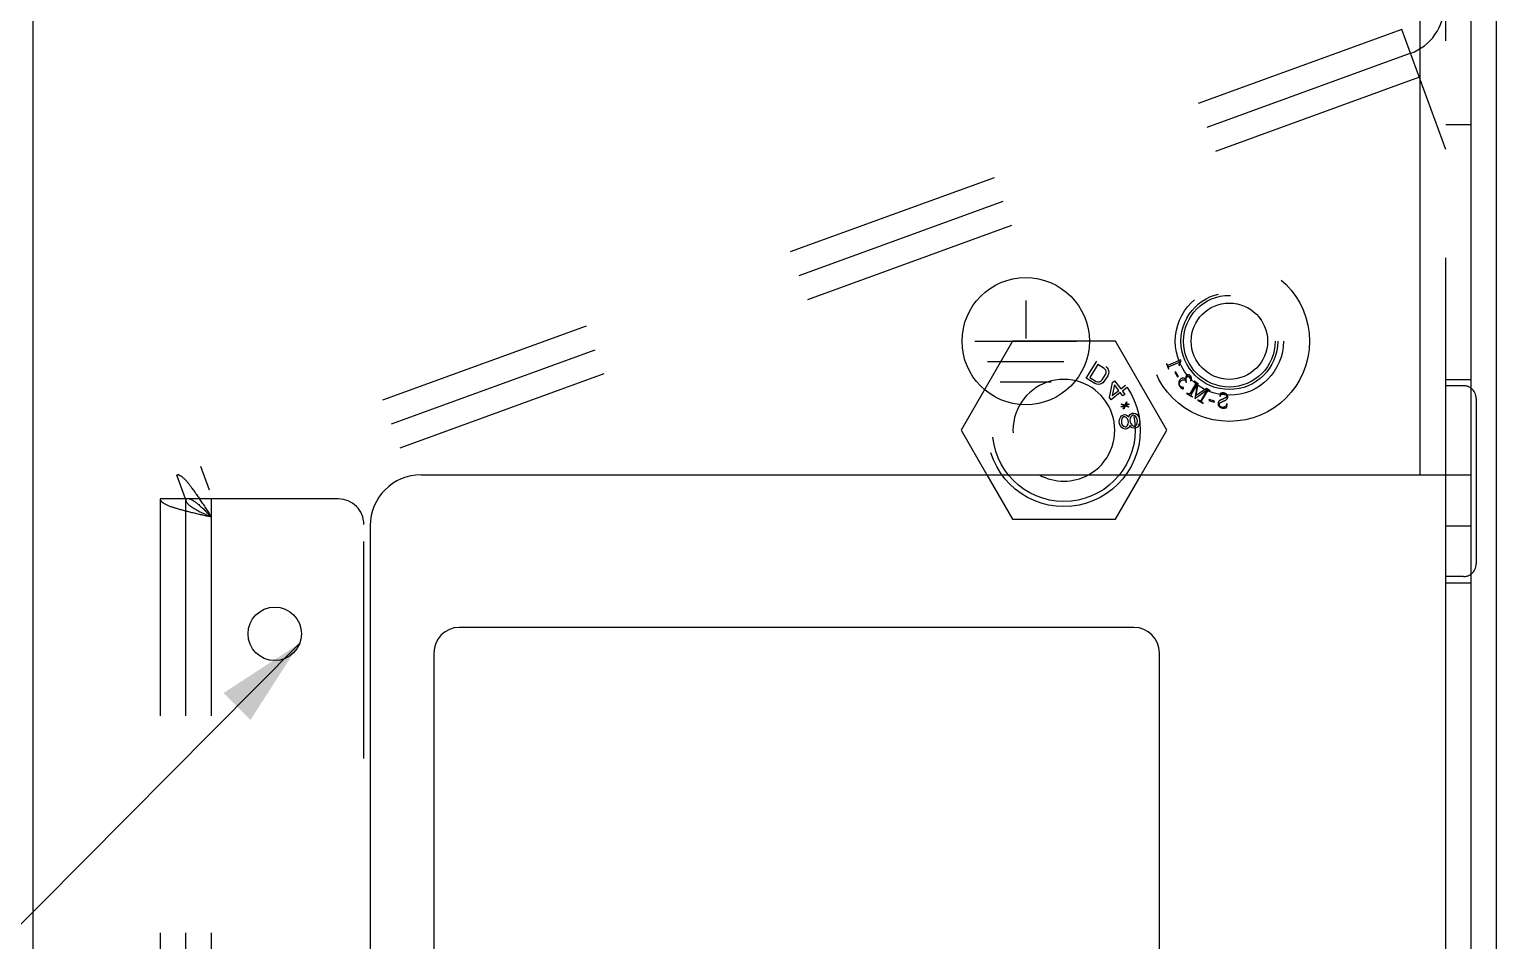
# Model space of a CAD drawing. Header units: millimetres. Extents: x 0 to 8948, y -1340 to 1100.
# Drawn here: x 1004.1 to 1061.7, y 516.6 to 552.4 of the extents above; entities that cross this region are included whole.
import ezdxf

# ---------------------------------------------------------------- set-up
doc = ezdxf.new("R2010")
doc.units = ezdxf.units.MM
doc.header["$LTSCALE"] = 85.25
doc.linetypes.add('HIDDEN', pattern=[0.2, 0.1, -0.1])
doc.layers.get('0').update_dxf_attribs({"linetype": 'CONTINUOUS'})
for name, color, linetype in [('02___PRT_ALL_AXES', 7, 'CONTINUOUS'), ('03___PRT_ALL_CURVES', 7, 'CONTINUOUS'), ('DEFAULT_2', 8, 'HIDDEN')]:
    doc.layers.add(name, color=color, linetype=linetype)
doc.styles.get("Standard").update_dxf_attribs({"font": 'txt', "width": 0.85})
doc.dimstyles.get("Standard").update_dxf_attribs({"dimtxt": 2.5, "dimasz": 3.5, "dimexe": 1.5, "dimexo": 1, "dimtad": 1, "dimdsep": 46, "dimtxsty": 'Standard', "dimblk": '_FILLED', "dimblk1": '_FILLED', "dimblk2": '_FILLED', "dimcen": 0.09, "dimadec": 0, "dimazin": 0, "dimtol": 1, "dimtp": 0.01, "dimtm": 0.01, "dimtfac": 1, "dimtofl": 0, "dimtmove": 0, "dimatfit": 3, "dimldrblk": '_FILLED', "dimfxl": 0, "dimtolj": 1, "dimarcsym": 0})

# ---------------------------------------------------------------- blocks, each defined once
blk = doc.blocks.new('_FILLED')
at = {"color": 0, "linetype": 'ByBlock'}
blk.add_solid([(0, 0), (-1, 0.214), (-1, -0.214)], dxfattribs=at)

msp = doc.modelspace()

# ---------------------------------------------------------------- linework, layer by layer
at = {"color": 7, "linetype": 'Continuous'}
for p, q in [((1060.693, 474.114), (1060.693, 728.614)), ((1061.693, 489.614), (1061.693, 698.614)), ((1004.193, 596.114), (1004.193, 511.614)), ((1058.693, 534.864), (1058.693, 572.614)), ((1060.893, 537.864), (1060.893, 531.364)), ((1019.443, 534.864), (1060.693, 534.864)), ((1041.662, 534.864), (1042.673, 533.114)), ((1046.714, 533.114), (1047.724, 534.864)), ((1017.443, 532.864), (1017.443, 498.364)), ((1042.673, 533.114), (1046.714, 533.114)), ((1059.693, 532.864), (1060.693, 532.864)), ((1047.443, 528.864), (1020.943, 528.864)), ((1019.943, 527.864), (1019.943, 497.364)), ((1048.443, 497.364), (1048.443, 527.864))]:
    msp.add_line(p, q, dxfattribs=at)
at = {"color": 3, "linetype": 'Continuous'}
msp.add_line((1059.693, 496.364), (1059.693, 534.864), dxfattribs=at)
at = {"color": 7, "linetype": 'Continuous'}
for centre, radius, start, end in [((1060.393, 537.864), 0.5, 0, 51.92969), ((1019.443, 532.864), 2, 90, 180), ((1060.393, 531.364), 0.5, 308.07031, 360), ((1020.943, 527.864), 1, 90, 180), ((1047.443, 527.864), 1, 0, 90)]:
    msp.add_arc(centre, radius, start, end, dxfattribs=at)
at = {"layer": '02___PRT_ALL_AXES', "color": 7, "linetype": 'Continuous'}
for centre, radius in [((1051.193, 540.114), 1.5), ((1013.693, 528.614), 1.05)]:
    msp.add_circle(centre, radius, dxfattribs=at)
at = {"layer": '02___PRT_ALL_AXES', "color": 8, "linetype": 'HIDDEN'}
msp.add_arc((1044.693, 536.614), 2, 298.75349, 241.24651, dxfattribs=at)
at = {"layer": '02___PRT_ALL_AXES', "color": 7, "linetype": 'Continuous'}
msp.add_arc((1044.693, 536.614), 2, 241.24651, 298.75349, dxfattribs=at)
at = {"layer": '03___PRT_ALL_CURVES', "color": 4, "linetype": 'Continuous'}
for p, q in [((1043.193, 541.714), (1043.193, 540.214)), ((1041.193, 540.114), (1045.193, 540.114)), ((1041.693, 539.314), (1044.693, 539.314)), ((1042.193, 538.514), (1044.193, 538.514))]:
    msp.add_line(p, q, dxfattribs=at)
msp.add_circle((1043.193, 540.114), 2.5, dxfattribs=at)
at = {"layer": 'DEFAULT_2', "color": 8, "linetype": 'HIDDEN'}
for p, q in [((1059.693, 534.864), (1059.693, 572.614)), ((1057.975, 552.369), (1009.851, 534.854)), ((1059.693, 547.649), (1057.975, 552.369)), ((1058.317, 551.43), (1010.193, 533.914)), ((1058.659, 550.49), (1011.193, 533.214)), ((1060.693, 548.614), (1059.693, 548.614)), ((1042.673, 540.114), (1040.652, 536.614)), ((1046.714, 540.114), (1042.673, 540.114)), ((1048.735, 536.614), (1046.714, 540.114)), ((1045.571, 538.659), (1045.983, 539.323)), ((1046.024, 539.199), (1045.709, 538.693)), ((1046.278, 539.041), (1046.024, 539.199)), ((1046.326, 538.991), (1046.278, 539.041)), ((1046.351, 538.936), (1046.326, 538.991)), ((1046.335, 539.125), (1046.394, 539.069)), ((1046.352, 538.875), (1046.351, 538.936)), ((1046.394, 539.069), (1046.433, 539.005)), ((1046.433, 539.005), (1046.454, 538.912)), ((1048.731, 539.229), (1048.718, 539.224)), ((1048.754, 539.193), (1048.731, 539.229)), ((1048.799, 539.027), (1048.813, 539.033)), ((1049.282, 539.378), (1048.8, 539.178)), ((1048.813, 539.033), (1048.802, 539.08)), ((1048.823, 539.123), (1049.237, 539.295)), ((1049.237, 539.295), (1049.214, 539.168)), ((1049.214, 539.168), (1049.235, 539.163)), ((1049.293, 539.35), (1049.282, 539.378)), ((1045.91, 538.448), (1045.571, 538.659)), ((1045.709, 538.693), (1045.964, 538.535)), ((1045.99, 538.419), (1045.91, 538.448)), ((1045.964, 538.535), (1046.03, 538.514)), ((1046.065, 538.412), (1045.99, 538.419)), ((1046.03, 538.514), (1046.09, 538.517)), ((1046.157, 538.435), (1046.065, 538.412)), ((1046.09, 538.517), (1046.146, 538.542)), ((1046.146, 538.542), (1046.196, 538.591)), ((1046.222, 538.475), (1046.157, 538.435)), ((1046.196, 538.591), (1046.33, 538.808)), ((1046.281, 538.539), (1046.222, 538.475)), ((1046.415, 538.756), (1046.281, 538.539)), ((1046.33, 538.808), (1046.352, 538.875)), ((1046.446, 538.837), (1046.415, 538.756)), ((1046.454, 538.912), (1046.446, 538.837)), ((1046.483, 537.895), (1046.606, 538.492)), ((1046.677, 538.399), (1046.591, 537.978)), ((1046.606, 538.492), (1046.687, 538.554)), ((1046.848, 538.174), (1046.677, 538.399)), ((1046.687, 538.554), (1046.93, 538.236)), ((1046.93, 538.236), (1047.119, 538.38)), ((1049.079, 538.916), (1049.046, 538.895)), ((1049.046, 538.895), (1049.16, 538.713)), ((1049.193, 538.733), (1049.079, 538.916)), ((1049.16, 538.713), (1049.193, 538.733)), ((1049.484, 538.498), (1049.504, 538.502)), ((1049.862, 538.425), (1049.649, 538.071)), ((1049.662, 538.556), (1049.68, 538.55)), ((1049.706, 538.03), (1049.925, 538.393)), ((1049.815, 538.546), (1049.808, 538.534)), ((1049.808, 538.534), (1049.85, 538.495)), ((1049.925, 538.393), (1049.839, 537.857)), ((1049.886, 537.977), (1049.962, 538.458)), ((1059.693, 538.614), (1060.693, 538.614)), ((1060.393, 538.364), (1059.693, 538.364)), ((1046.544, 537.816), (1046.483, 537.895)), ((1046.909, 538.094), (1046.544, 537.816)), ((1046.591, 537.978), (1046.848, 538.174)), ((1047.01, 537.962), (1046.909, 538.094)), ((1047.176, 538.298), (1046.99, 538.156)), ((1046.99, 538.156), (1047.091, 538.024)), ((1047.091, 538.024), (1047.01, 537.962)), ((1049.387, 538.25), (1049.394, 538.267)), ((1049.526, 538.068), (1049.519, 538.055)), ((1049.6, 538.041), (1049.526, 538.068)), ((1049.749, 537.934), (1049.708, 537.971)), ((1049.741, 537.921), (1049.749, 537.934)), ((1049.839, 537.857), (1050.327, 538.197)), ((1050.292, 538.259), (1049.886, 537.977)), ((1049.961, 537.806), (1049.954, 537.793)), ((1050.038, 537.77), (1049.961, 537.806)), ((1050.327, 538.197), (1050.084, 537.795)), ((1050.107, 537.781), (1050.355, 538.193)), ((1050.355, 538.193), (1050.431, 538.158)), ((1050.403, 537.817), (1050.391, 537.78)), ((1050.391, 537.78), (1050.598, 537.717)), ((1050.609, 537.754), (1050.403, 537.817)), ((1050.431, 538.158), (1050.438, 538.171)), ((1050.831, 538.053), (1050.823, 537.95)), ((1050.823, 537.95), (1050.835, 537.949)), ((1046.947, 537.637), (1046.957, 537.658)), ((1047.057, 537.591), (1046.947, 537.637)), ((1046.947, 537.547), (1047.057, 537.591)), ((1046.959, 537.516), (1046.947, 537.547)), ((1046.957, 537.658), (1047.089, 537.603)), ((1046.957, 537.177), (1047.037, 537.222)), ((1047.07, 537.56), (1046.959, 537.516)), ((1047.021, 537.451), (1047.07, 537.56)), ((1047.043, 537.442), (1047.021, 537.451)), ((1047.037, 537.222), (1047.087, 537.229)), ((1047.101, 537.572), (1047.043, 537.442)), ((1047.087, 537.229), (1047.159, 537.205)), ((1047.089, 537.603), (1047.147, 537.734)), ((1047.233, 537.517), (1047.101, 537.572)), ((1047.169, 537.725), (1047.121, 537.616)), ((1047.121, 537.616), (1047.231, 537.66)), ((1047.244, 537.629), (1047.133, 537.585)), ((1047.133, 537.585), (1047.243, 537.539)), ((1047.147, 537.734), (1047.169, 537.725)), ((1047.159, 537.205), (1047.217, 537.162)), ((1047.231, 537.66), (1047.244, 537.629)), ((1047.243, 537.539), (1047.233, 537.517)), ((1047.25, 537.167), (1047.292, 537.24)), ((1047.292, 537.24), (1047.372, 537.285)), ((1047.372, 537.285), (1047.422, 537.291)), ((1047.434, 537.209), (1047.383, 537.202)), ((1047.422, 537.291), (1047.511, 537.27)), ((1047.508, 537.169), (1047.434, 537.209)), ((1047.511, 537.27), (1047.569, 537.227)), ((1047.569, 537.227), (1047.63, 537.152)), ((1050.163, 537.684), (1050.125, 537.718)), ((1050.156, 537.672), (1050.163, 537.684)), ((1050.598, 537.717), (1050.609, 537.754)), ((1051.102, 537.649), (1051.089, 537.65)), ((1051.097, 537.513), (1051.102, 537.649)), ((1046.868, 536.946), (1046.874, 537.031)), ((1046.877, 536.88), (1046.868, 536.946)), ((1046.874, 537.031), (1046.913, 537.121)), ((1046.906, 536.8), (1046.877, 536.88)), ((1046.967, 536.724), (1046.906, 536.8)), ((1046.913, 537.121), (1046.957, 537.177)), ((1046.96, 537.026), (1046.953, 536.958)), ((1046.953, 536.958), (1046.962, 536.892)), ((1047.002, 537.099), (1046.96, 537.026)), ((1046.962, 536.892), (1046.988, 536.828)), ((1047.025, 536.682), (1046.967, 536.724)), ((1046.988, 536.828), (1047.047, 536.769)), ((1047.048, 537.139), (1047.002, 537.099)), ((1047.114, 536.66), (1047.025, 536.682)), ((1047.047, 536.769), (1047.102, 536.743)), ((1047.082, 537.144), (1047.048, 537.139)), ((1047.137, 537.118), (1047.082, 537.144)), ((1047.102, 536.743), (1047.136, 536.747)), ((1047.164, 536.667), (1047.114, 536.66)), ((1047.136, 536.747), (1047.182, 536.787)), ((1047.197, 537.059), (1047.137, 537.118)), ((1047.227, 536.71), (1047.164, 536.667)), ((1047.182, 536.787), (1047.224, 536.86)), ((1047.222, 536.995), (1047.197, 537.059)), ((1047.217, 537.162), (1047.238, 537.132)), ((1047.231, 536.929), (1047.222, 536.995)), ((1047.224, 536.86), (1047.231, 536.929)), ((1047.271, 536.766), (1047.227, 536.71)), ((1047.238, 537.132), (1047.25, 537.167)), ((1047.283, 536.801), (1047.271, 536.766)), ((1047.305, 536.771), (1047.283, 536.801)), ((1047.298, 537.072), (1047.29, 537.004)), ((1047.29, 537.004), (1047.299, 536.938)), ((1047.322, 537.143), (1047.298, 537.072)), ((1047.299, 536.938), (1047.325, 536.874)), ((1047.364, 536.712), (1047.305, 536.771)), ((1047.383, 537.202), (1047.322, 537.143)), ((1047.325, 536.874), (1047.368, 536.813)), ((1047.453, 536.69), (1047.364, 536.712)), ((1047.368, 536.813), (1047.442, 536.773)), ((1047.442, 536.773), (1047.493, 536.78)), ((1047.504, 536.697), (1047.453, 536.69)), ((1047.493, 536.78), (1047.553, 536.838)), ((1047.584, 536.742), (1047.504, 536.697)), ((1047.551, 537.107), (1047.508, 537.169)), ((1047.577, 537.043), (1047.551, 537.107)), ((1047.553, 536.838), (1047.578, 536.909)), ((1047.586, 536.977), (1047.577, 537.043)), ((1047.578, 536.909), (1047.586, 536.977)), ((1047.627, 536.798), (1047.584, 536.742)), ((1047.667, 536.888), (1047.627, 536.798)), ((1047.63, 537.152), (1047.658, 537.074)), ((1047.672, 536.97), (1047.667, 536.888)), ((1040.652, 536.614), (1041.662, 534.864)), ((1047.724, 534.864), (1048.735, 536.614)), ((1011.133, 534.256), (1010.791, 535.196)), ((1010.193, 533.914), (1009.851, 534.854)), ((1009.193, 533.914), (1009.193, 488.614)), ((1016.193, 533.914), (1009.193, 533.914)), ((1010.193, 533.914), (1010.193, 487.614)), ((1011.193, 533.914), (1011.193, 488.614)), ((1017.193, 489.614), (1017.193, 532.914)), ((1060.393, 530.864), (1059.693, 530.864)), ((1059.693, 530.614), (1060.693, 530.614))]:
    msp.add_line(p, q, dxfattribs=at)
for centre, radius in [((1051.193, 540.114), 3.15), ((1051.193, 540.114), 2.125), ((1051.193, 540.114), 1.9), ((1051.193, 540.114), 1.8), ((1051.193, 540.114), 1.5), ((1044.693, 536.614), 3), ((1044.693, 536.614), 2.8)]:
    msp.add_circle(centre, radius, dxfattribs=at)
for centre, radius, start, end in [((1057.633, 553.309), 2, 290, 360), ((1050.626, 539.733), 1.438, 238.91018, 242.46337), ((1060.393, 537.864), 0.5, 51.92969, 90), ((1016.193, 532.914), 1, 0, 90), ((1060.393, 531.364), 0.5, 270, 308.07031)]:
    msp.add_arc(centre, radius, start, end, dxfattribs=at)
for points in [[(1048.718, 539.224), (1048.732, 539.195), (1048.746, 539.163), (1048.761, 539.127)], [(1048.8, 539.178), (1048.78, 539.17), (1048.766, 539.175), (1048.754, 539.193)], [(1048.761, 539.127), (1048.776, 539.09), (1048.789, 539.057), (1048.799, 539.027)], [(1048.802, 539.08), (1048.798, 539.1), (1048.804, 539.115), (1048.823, 539.123)], [(1049.235, 539.163), (1049.244, 539.212), (1049.264, 539.274), (1049.293, 539.35)], [(1049.202, 538.472), (1049.2, 538.413), (1049.221, 538.36), (1049.264, 538.312)], [(1049.271, 538.618), (1049.227, 538.578), (1049.204, 538.529), (1049.202, 538.472)], [(1049.265, 538.341), (1049.241, 538.368), (1049.23, 538.402), (1049.235, 538.445)], [(1049.235, 538.445), (1049.241, 538.488), (1049.26, 538.525), (1049.294, 538.556)], [(1049.381, 538.663), (1049.342, 538.663), (1049.305, 538.648), (1049.271, 538.618)], [(1049.294, 538.556), (1049.323, 538.581), (1049.353, 538.595), (1049.385, 538.598)], [(1049.481, 538.61), (1049.454, 538.644), (1049.421, 538.662), (1049.381, 538.663)], [(1049.385, 538.598), (1049.416, 538.601), (1049.442, 538.592), (1049.461, 538.57)], [(1049.461, 538.57), (1049.476, 538.553), (1049.483, 538.529), (1049.484, 538.498)], [(1049.483, 538.713), (1049.478, 538.686), (1049.478, 538.652), (1049.481, 538.61)], [(1049.517, 538.776), (1049.499, 538.76), (1049.488, 538.739), (1049.483, 538.713)], [(1049.501, 538.554), (1049.493, 538.636), (1049.501, 538.688), (1049.527, 538.712)], [(1049.504, 538.502), (1049.504, 538.518), (1049.503, 538.536), (1049.501, 538.554)], [(1049.588, 538.793), (1049.558, 538.797), (1049.534, 538.792), (1049.517, 538.776)], [(1049.527, 538.712), (1049.545, 538.728), (1049.566, 538.735), (1049.589, 538.732)], [(1049.667, 538.749), (1049.644, 538.774), (1049.618, 538.789), (1049.588, 538.793)], [(1049.589, 538.732), (1049.61, 538.73), (1049.63, 538.72), (1049.647, 538.702)], [(1049.647, 538.702), (1049.663, 538.684), (1049.672, 538.661), (1049.676, 538.636)], [(1049.676, 538.636), (1049.68, 538.61), (1049.675, 538.583), (1049.662, 538.556)], [(1049.707, 538.659), (1049.705, 538.691), (1049.692, 538.721), (1049.667, 538.749)], [(1049.68, 538.55), (1049.7, 538.591), (1049.709, 538.627), (1049.707, 538.659)], [(1049.884, 538.502), (1049.859, 538.517), (1049.836, 538.532), (1049.815, 538.546)], [(1049.85, 538.495), (1049.864, 538.482), (1049.871, 538.471), (1049.873, 538.462)], [(1049.873, 538.462), (1049.875, 538.452), (1049.871, 538.44), (1049.862, 538.425)], [(1049.264, 538.312), (1049.292, 538.281), (1049.318, 538.261), (1049.339, 538.251)], [(1049.351, 538.303), (1049.31, 538.31), (1049.281, 538.323), (1049.265, 538.341)], [(1049.339, 538.251), (1049.361, 538.241), (1049.377, 538.241), (1049.387, 538.25)], [(1049.387, 538.287), (1049.38, 538.294), (1049.368, 538.299), (1049.351, 538.303)], [(1049.394, 538.267), (1049.394, 538.275), (1049.392, 538.281), (1049.387, 538.287)], [(1049.519, 538.055), (1049.569, 538.027), (1049.607, 538.005), (1049.631, 537.991)], [(1049.625, 538.041), (1049.619, 538.037), (1049.611, 538.037), (1049.6, 538.041)], [(1049.649, 538.071), (1049.639, 538.055), (1049.632, 538.044), (1049.625, 538.041)], [(1049.631, 537.991), (1049.664, 537.971), (1049.7, 537.948), (1049.741, 537.921)], [(1049.692, 537.996), (1049.692, 538.003), (1049.696, 538.014), (1049.706, 538.03)], [(1049.708, 537.971), (1049.697, 537.981), (1049.692, 537.989), (1049.692, 537.996)], [(1049.954, 537.793), (1049.986, 537.776), (1050.02, 537.756), (1050.056, 537.735)], [(1050.084, 537.795), (1050.069, 537.77), (1050.054, 537.762), (1050.038, 537.77)], [(1050.097, 537.751), (1050.096, 537.758), (1050.1, 537.769), (1050.107, 537.781)], [(1050.362, 538.214), (1050.328, 538.234), (1050.304, 538.25), (1050.292, 538.259)], [(1050.438, 538.171), (1050.429, 538.174), (1050.403, 538.189), (1050.362, 538.214)], [(1050.932, 537.838), (1050.872, 537.814), (1050.827, 537.792), (1050.8, 537.773)], [(1050.966, 538.079), (1050.913, 538.085), (1050.868, 538.076), (1050.831, 538.053)], [(1050.835, 537.949), (1050.861, 538.025), (1050.909, 538.061), (1050.978, 538.053)], [(1051.05, 537.894), (1051.03, 537.879), (1050.991, 537.861), (1050.932, 537.838)], [(1050.942, 537.751), (1051.008, 537.776), (1051.055, 537.801), (1051.083, 537.825)], [(1051.091, 538.024), (1051.061, 538.054), (1051.019, 538.073), (1050.966, 538.079)], [(1050.978, 538.053), (1051.01, 538.05), (1051.037, 538.037), (1051.057, 538.016)], [(1051.082, 537.947), (1051.08, 537.927), (1051.07, 537.909), (1051.05, 537.894)], [(1051.057, 538.016), (1051.077, 537.995), (1051.085, 537.972), (1051.082, 537.947)], [(1051.083, 537.825), (1051.11, 537.849), (1051.125, 537.878), (1051.129, 537.913)], [(1051.129, 537.913), (1051.134, 537.955), (1051.121, 537.992), (1051.091, 538.024)], [(1050.056, 537.735), (1050.082, 537.719), (1050.116, 537.698), (1050.156, 537.672)], [(1050.125, 537.718), (1050.108, 537.733), (1050.098, 537.744), (1050.097, 537.751)], [(1050.75, 537.678), (1050.745, 537.627), (1050.758, 537.584), (1050.79, 537.549)], [(1050.8, 537.773), (1050.772, 537.753), (1050.755, 537.721), (1050.75, 537.678)], [(1050.79, 537.549), (1050.822, 537.515), (1050.869, 537.494), (1050.933, 537.487)], [(1050.83, 537.555), (1050.808, 537.579), (1050.798, 537.605), (1050.801, 537.635)], [(1050.801, 537.635), (1050.804, 537.661), (1050.816, 537.683), (1050.838, 537.699)], [(1050.916, 537.514), (1050.881, 537.518), (1050.852, 537.531), (1050.83, 537.555)], [(1050.838, 537.699), (1050.86, 537.715), (1050.894, 537.732), (1050.942, 537.751)], [(1051.023, 537.545), (1050.989, 537.52), (1050.954, 537.51), (1050.916, 537.514)], [(1050.933, 537.487), (1050.991, 537.481), (1051.046, 537.49), (1051.097, 537.513)], [(1051.089, 537.65), (1051.079, 537.605), (1051.057, 537.571), (1051.023, 537.545)]]:
    msp.add_open_spline(points, degree=3, dxfattribs=at)
for points, knots in [([(1009.851, 534.854), (1009.924, 534.88), (1010.158, 534.716), (1010.418, 534.379), (1010.795, 533.842), (1011.052, 533.434), (1011.193, 533.214)], [0, 0, 0, 0, 0.107567, 0.324356, 0.635961, 1, 1, 1, 1]), ([(1009.193, 533.914), (1009.193, 533.837), (1009.427, 533.673), (1009.833, 533.543), (1010.467, 533.373), (1010.938, 533.271), (1011.193, 533.214)], [0, 0, 0, 0, 0.107567, 0.324356, 0.635961, 1, 1, 1, 1]), ([(1010.193, 533.914), (1010.336, 533.966), (1010.758, 533.682), (1011.01, 533.403), (1011.193, 533.214)], [0, 0, 0, 0, 0.366491, 1, 1, 1, 1]), ([(1010.193, 533.914), (1010.193, 533.762), (1010.604, 533.463), (1010.953, 533.321), (1011.193, 533.214)], [0, 0, 0, 0, 0.366491, 1, 1, 1, 1])]:
    msp.add_open_spline(points, degree=3, knots=knots, dxfattribs=at)

# ---------------------------------------------------------------- leaders
at = {"color": 2, "linetype": 'Continuous', "annotation_type": 0, "has_hookline": 1, "hookline_direction": 1, "text_width": 30.439}
msp.add_leader([(1014.675, 528.242), (999.25, 512.707), (993.25, 512.707)], dimstyle='Standard', override={"dimtad": 0}, dxfattribs=at)

doc.saveas('drawing.dxf')
